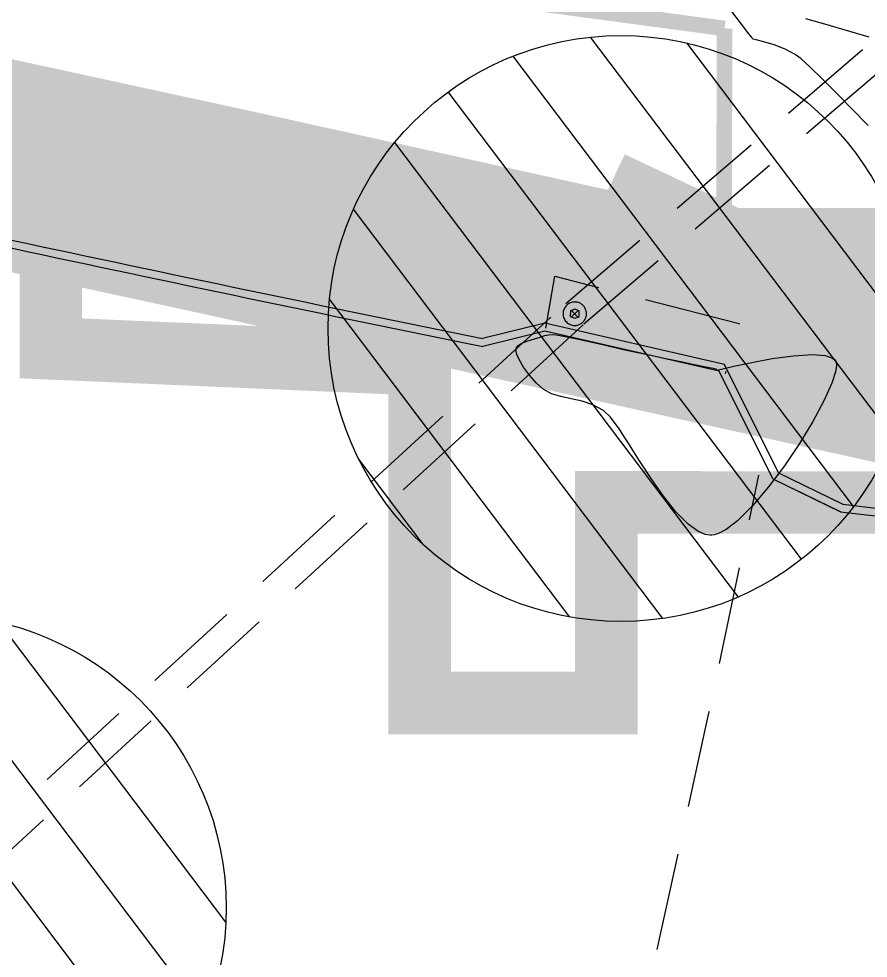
# Model space of a CAD drawing. Header units: feet. Extents: x 26064 to 27719, y 16802 to 28989.
# Drawn here: x 26190.4 to 26244.8, y 17973.6 to 18033.7 of the extents above; entities that cross this region are included whole.
import ezdxf

# ---------------------------------------------------------------- set-up
doc = ezdxf.new("R2010")
doc.units = ezdxf.units.FT
doc.header["$LTSCALE"] = 50
doc.header["$MEASUREMENT"] = 0
for name, pattern in [('DASHED', [0.75, 0.5, -0.25]), ('HIDDEN', [0.375, 0.25, -0.125]), ('HIDDEN2', [0.1875, 0.125, -0.0625]), ('HIDN25', [0.0938, 0.0625, -0.0313]), ('PHANTOM', [2.5, 1.25, -0.25, 0.25, -0.25, 0.25, -0.25])]:
    doc.linetypes.add(name, pattern=pattern)
for name, color, linetype in [('CONT-MNR', 55, 'HIDN25'), ('CURB-B-public', 4, 'Continuous'), ('CURB-F', 32, 'Continuous'), ('CURB-F-public', 32, 'Continuous'), ('DEMO-UTILITY', 1, 'Continuous'), ('EX INLET', 251, 'HIDDEN2'), ('EX-STORM DRAIN', 251, 'HIDDEN2'), ('INLET PROTECTION', 1, 'HIDDEN'), ('s-adjoiners', 1, 'PHANTOM'), ('SILT FENCE', 200, 'Continuous'), ('SILT_FENCE', 1, 'HIDDEN')]:
    doc.layers.add(name, color=color, linetype=linetype)

# ---------------------------------------------------------------- blocks, each defined once
blk = doc.blocks.new('SYM041')
at = {"layer": 'EX INLET', "flags": 128}
blk.add_lwpolyline([(0, -0.5, 1), (0, 0.5, 1), (0, -0.5)], format="xyb", dxfattribs=at)
for points in [[(0, -0.188), (0.188, -0.125), (0.188, 0.125), (0, 0.188), (-0.188, 0.125), (-0.188, -0.125), (0, -0.188)], [(0.125, -0.125), (-0.125, 0.125)], [(-0.125, -0.125), (0.125, 0.125)]]:
    blk.add_lwpolyline(points, dxfattribs=at)

msp = doc.modelspace()

# ---------------------------------------------------------------- hatches: boundary and pattern name
at = {"layer": 'INLET PROTECTION', "linetype": 'Continuous'}
h = msp.add_hatch(dxfattribs=at)
h.set_pattern_fill('ANSI31', scale=37.499998, angle=262.0889784, style=0)
h.set_pattern_definition([(307.088978, (50339.944, -5250.8293), (3.7392183, 2.82681806), [])])
edge = h.paths.add_edge_path()
edge.add_arc((26228.95577, 18013.89685), 18.75, 0, 360)
h = msp.add_hatch(dxfattribs=at)
h.set_pattern_fill('ANSI31', scale=37.499998, angle=262.0889784, style=0)
h.set_pattern_definition([(307.088978, (50295.9275, -5287.901), (3.7392183, 2.82681806), [])])
edge = h.paths.add_edge_path()
edge.add_arc((26184.93927, 17976.82524), 18.75, 0, 360)

# ---------------------------------------------------------------- linework, layer by layer
at = {"layer": 'CONT-MNR', "color": 7, "extrusion": (0.795621, 0.605795, 0)}
msp.add_line((26236.60809, 18033.45936, 617), (26235.83427, 18034.47565, 617), dxfattribs=at)
at = {"layer": 'CONT-MNR', "color": 7, "extrusion": (0.795782, 0.605583, 0)}
msp.add_line((26237.14247, 18032.75713, 617), (26236.60809, 18033.45936, 617), dxfattribs=at)
at = {"layer": 'CONT-MNR', "color": 7, "extrusion": (-0.274319, -0.961639, 0)}
msp.add_line((26241.85882, 18033.41329, 616), (26240.77643, 18033.72205, 616), dxfattribs=at)
at = {"layer": 'CONT-MNR', "color": 7, "extrusion": (-0.27769, -0.960671, 0)}
msp.add_line((26243.23333, 18033.01597, 616), (26241.85882, 18033.41329, 616), dxfattribs=at)
at = {"layer": 'CONT-MNR', "color": 7, "extrusion": (-0.284547, -0.958662, 0)}
msp.add_line((26244.82982, 18032.54211, 616), (26243.23333, 18033.01597, 616), dxfattribs=at)
at = {"layer": 'CONT-MNR', "color": 7, "extrusion": (0.795899, 0.605429, 0)}
msp.add_line((26237.3432, 18032.49325, 617), (26237.14247, 18032.75713, 617), dxfattribs=at)
at = {"layer": 'CONT-MNR', "color": 7}
for p, q in [((26237.37303, 18032.45162, 617), (26237.3432, 18032.49325, 617)), ((26237.59888, 18032.367, 617), (26237.40441, 18032.41211, 617)), ((26238.75151, 18032.04512, 617), (26238.08888, 18032.24316, 617)), ((26239.46386, 18031.77746, 617), (26238.75151, 18032.04512, 617)), ((26240.47569, 18031.14976, 617), (26240.10305, 18031.44471, 617)), ((26241.81681, 18029.89198, 617), (26241.05897, 18030.61999, 617)), ((26243.71174, 18027.98755, 617), (26242.71309, 18029.00231, 617)), ((26224.07563, 18013.44064, 617), (26224.34232, 18013.50097, 617)), ((26224.64704, 18013.52092, 617), (26224.94203, 18013.48021, 617)), ((26225.49038, 18013.37095, 617), (26226.23216, 18013.21002, 617)), ((26226.23216, 18013.21002, 617), (26227.10743, 18013.0143, 617)), ((26222.24136, 18012.56417, 617), (26222.24976, 18012.6104, 617)), ((26222.24429, 18012.45297, 617), (26222.24136, 18012.56417, 617)), ((26222.24976, 18012.6104, 617), (26222.27444, 18012.67302, 617)), ((26222.27444, 18012.67302, 617), (26222.36196, 18012.78813, 617)), ((26222.4379, 18011.90739, 617), (26222.29458, 18012.24509, 617)), ((26222.71945, 18011.42265, 617), (26222.4379, 18011.90739, 617)), ((26239.99015, 18012.15818, 617), (26241.21995, 18012.22898, 617)), ((26234.37611, 18011.4549, 617), (26234.85638, 18011.35395, 617)), ((26235.03841, 18011.31143, 617), (26235.04888, 18011.2949, 617)), ((26235.06854, 18011.26019, 617), (26235.08895, 18011.23, 617)), ((26235.39031, 18011.30346, 617), (26236.18486, 18011.48963, 617)), ((26224.49687, 18009.72259, 617), (26223.97767, 18010.01292, 617)), ((26225.10252, 18009.53723, 617), (26224.49687, 18009.72259, 617)), ((26227.8359, 18008.66097, 617), (26227.16131, 18009.01871, 617)), ((26241.94283, 18009.25922, 617), (26241.23193, 18007.94526, 617)), ((26229.45532, 18006.52133, 617), (26228.82783, 18007.47794, 617)), ((26230.14869, 18005.43072, 617), (26229.45532, 18006.52133, 617)), ((26230.89157, 18004.28817, 617), (26230.14869, 18005.43072, 617)), ((26239.41082, 18005.1118, 617), (26238.39694, 18003.75682, 617)), ((26232.46044, 18002.17543, 617), (26231.6676, 18003.17572, 617)), ((26233.25372, 18001.36934, 617), (26232.46044, 18002.17543, 617)), ((26234.9114, 18000.68381, 617), (26234.77616, 18000.66797, 617)), ((26235.20289, 18000.77046, 617), (26234.9114, 18000.68381, 617))]:
    msp.add_line(p, q, dxfattribs=at)
at = {"layer": 'CONT-MNR', "color": 7, "extrusion": (0.78305, 0.621958, 0)}
msp.add_line((26237.40441, 18032.41211, 617), (26237.37303, 18032.45162, 617), dxfattribs=at)
at = {"layer": 'CONT-MNR', "color": 7, "extrusion": (-0.245041, -0.969513, 0)}
msp.add_line((26238.08888, 18032.24316, 617), (26237.59888, 18032.367, 617), dxfattribs=at)
at = {"layer": 'CONT-MNR', "color": 7, "extrusion": (-0.461761, -0.887004, 0)}
msp.add_line((26240.10305, 18031.44471, 617), (26239.46386, 18031.77746, 617), dxfattribs=at)
at = {"layer": 'CONT-MNR', "color": 7, "extrusion": (-0.672331, -0.740251, 0)}
msp.add_line((26241.05897, 18030.61999, 617), (26240.47569, 18031.14976, 617), dxfattribs=at)
at = {"layer": 'CONT-MNR', "color": 7, "extrusion": (-0.704482, -0.709721, 0)}
msp.add_line((26242.71309, 18029.00231, 617), (26241.81681, 18029.89198, 617), dxfattribs=at)
at = {"layer": 'CONT-MNR', "color": 7, "extrusion": (0.719505, 0.694488, 0)}
msp.add_line((26244.77666, 18026.88427, 617), (26243.71174, 18027.98755, 617), dxfattribs=at)
at = {"layer": 'CONT-MNR', "color": 7, "extrusion": (0.400559, -0.916271, 0)}
msp.add_line((26222.56939, 18012.9372, 617), (26222.9343, 18013.09673, 617), dxfattribs=at)
at = {"layer": 'CONT-MNR', "color": 7, "extrusion": (-0.290743, 0.956801, 0)}
msp.add_line((26222.9343, 18013.09673, 617), (26223.41706, 18013.24342, 617), dxfattribs=at)
at = {"layer": 'CONT-MNR', "color": 7, "extrusion": (0.269498, -0.963001, 0)}
msp.add_line((26223.41706, 18013.24342, 617), (26223.7799, 18013.34496, 617), dxfattribs=at)
at = {"layer": 'CONT-MNR', "color": 7, "extrusion": (0.307801, -0.951451, 0)}
msp.add_line((26223.7799, 18013.34496, 617), (26224.07563, 18013.44064, 617), dxfattribs=at)
at = {"layer": 'CONT-MNR', "color": 7, "extrusion": (0.06535, -0.997862, 0)}
msp.add_line((26224.34232, 18013.50097, 617), (26224.64704, 18013.52092, 617), dxfattribs=at)
at = {"layer": 'CONT-MNR', "color": 7, "extrusion": (-0.195407, -0.980722, 0)}
msp.add_line((26224.94203, 18013.48021, 617), (26225.49038, 18013.37095, 617), dxfattribs=at)
at = {"layer": 'CONT-MNR', "color": 7, "extrusion": (-0.219669, -0.975574, 0)}
msp.add_line((26227.10743, 18013.0143, 617), (26228.05627, 18012.80065, 617), dxfattribs=at)
at = {"layer": 'CONT-MNR', "color": 7, "extrusion": (0.971965, 0.235125, 0)}
msp.add_line((26222.29458, 18012.24509, 617), (26222.24429, 18012.45297, 617), dxfattribs=at)
at = {"layer": 'CONT-MNR', "color": 7, "extrusion": (0.583574, -0.81206, 0)}
msp.add_line((26222.36196, 18012.78813, 617), (26222.56939, 18012.9372, 617), dxfattribs=at)
at = {"layer": 'CONT-MNR', "color": 7, "extrusion": (0.21772, 0.976011, 0)}
msp.add_line((26228.05627, 18012.80065, 617), (26229.01873, 18012.58595, 617), dxfattribs=at)
at = {"layer": 'CONT-MNR', "color": 7, "extrusion": (-0.212133, -0.977241, 0)}
msp.add_line((26229.01873, 18012.58595, 617), (26229.93489, 18012.38708, 617), dxfattribs=at)
at = {"layer": 'CONT-MNR', "color": 7, "extrusion": (-0.206817, -0.97838, 0)}
msp.add_line((26229.93489, 18012.38708, 617), (26230.85833, 18012.19188, 617), dxfattribs=at)
at = {"layer": 'CONT-MNR', "color": 7, "extrusion": (-0.205652, -0.978625, 0)}
msp.add_line((26230.85833, 18012.19188, 617), (26231.83521, 18011.98659, 617), dxfattribs=at)
at = {"layer": 'CONT-MNR', "color": 7, "extrusion": (-0.204982, -0.978766, 0)}
msp.add_line((26231.83521, 18011.98659, 617), (26232.79449, 18011.78569, 617), dxfattribs=at)
at = {"layer": 'CONT-MNR', "color": 7, "extrusion": (-0.204672, -0.978831, 0)}
msp.add_line((26232.79449, 18011.78569, 617), (26233.66514, 18011.60364, 617), dxfattribs=at)
at = {"layer": 'CONT-MNR', "color": 7, "extrusion": (0.18017, -0.983635, 0)}
msp.add_line((26237.31886, 18011.73188, 617), (26238.63854, 18011.9736, 617), dxfattribs=at)
at = {"layer": 'CONT-MNR', "color": 7, "extrusion": (0.135303, -0.990804, 0)}
msp.add_line((26238.63854, 18011.9736, 617), (26239.99015, 18012.15818, 617), dxfattribs=at)
at = {"layer": 'CONT-MNR', "color": 7, "extrusion": (-0.079606, -0.996826, 0)}
msp.add_line((26241.21995, 18012.22898, 617), (26242.01275, 18012.16567, 617), dxfattribs=at)
at = {"layer": 'CONT-MNR', "color": 7, "extrusion": (0.301572, 0.953443, 0)}
msp.add_line((26242.01275, 18012.16567, 617), (26242.44426, 18012.02919, 617), dxfattribs=at)
at = {"layer": 'CONT-MNR', "color": 7, "extrusion": (0.590515, 0.807026, 0)}
msp.add_line((26242.44426, 18012.02919, 617), (26242.63582, 18011.88902, 617), dxfattribs=at)
at = {"layer": 'CONT-MNR', "color": 7, "extrusion": (0.806207, 0.591634, 0)}
msp.add_line((26242.63582, 18011.88902, 617), (26242.69907, 18011.80283, 617), dxfattribs=at)
at = {"layer": 'CONT-MNR', "color": 7, "extrusion": (0.924868, 0.380288, 0)}
msp.add_line((26242.69907, 18011.80283, 617), (26242.72997, 18011.72768, 617), dxfattribs=at)
at = {"layer": 'CONT-MNR', "color": 7, "extrusion": (0.809726, 0.586808, 0)}
msp.add_line((26223.08861, 18010.91325, 617), (26222.71945, 18011.42265, 617), dxfattribs=at)
at = {"layer": 'CONT-MNR', "color": 7, "extrusion": (-0.204764, -0.978811, 0)}
msp.add_line((26233.66514, 18011.60364, 617), (26234.37611, 18011.4549, 617), dxfattribs=at)
at = {"layer": 'CONT-MNR', "color": 7, "extrusion": (-0.211858, -0.9773, 0)}
msp.add_line((26234.85638, 18011.35395, 617), (26235.0349, 18011.31525, 617), dxfattribs=at)
at = {"layer": 'CONT-MNR', "color": 7, "extrusion": (0.736427, 0.676516, 0)}
msp.add_line((26235.0349, 18011.31525, 617), (26235.03841, 18011.31143, 617), dxfattribs=at)
at = {"layer": 'CONT-MNR', "color": 7, "extrusion": (0.870141, 0.492803, 0)}
msp.add_line((26235.04888, 18011.2949, 617), (26235.06854, 18011.26019, 617), dxfattribs=at)
at = {"layer": 'CONT-MNR', "color": 7, "extrusion": (0.236829, -0.971551, 0)}
msp.add_line((26235.08895, 18011.23, 617), (26235.39031, 18011.30346, 617), dxfattribs=at)
at = {"layer": 'CONT-MNR', "color": 7, "extrusion": (0.208915, -0.977934, 0)}
msp.add_line((26236.18486, 18011.48963, 617), (26237.31886, 18011.73188, 617), dxfattribs=at)
at = {"layer": 'CONT-MNR', "color": 7, "extrusion": (0.989615, -0.143745, 0)}
msp.add_line((26242.75229, 18011.52902, 617), (26242.69288, 18011.11999, 617), dxfattribs=at)
at = {"layer": 'CONT-MNR', "color": 7, "extrusion": (0.993744, 0.111678, 0)}
msp.add_line((26242.72997, 18011.72768, 617), (26242.75229, 18011.52902, 617), dxfattribs=at)
at = {"layer": 'CONT-MNR', "color": 7, "extrusion": (0.74986, 0.661596, 0)}
msp.add_line((26223.51736, 18010.4273, 617), (26223.08861, 18010.91325, 617), dxfattribs=at)
at = {"layer": 'CONT-MNR', "color": 7, "extrusion": (0.950716, -0.310062, 0)}
msp.add_line((26242.69288, 18011.11999, 617), (26242.45643, 18010.39497, 617), dxfattribs=at)
at = {"layer": 'CONT-MNR', "color": 7, "extrusion": (0.669055, 0.743213, 0)}
msp.add_line((26223.97767, 18010.01292, 617), (26223.51736, 18010.4273, 617), dxfattribs=at)
at = {"layer": 'CONT-MNR', "color": 7, "extrusion": (0.911167, -0.412037, 0)}
msp.add_line((26242.45643, 18010.39497, 617), (26241.94283, 18009.25922, 617), dxfattribs=at)
at = {"layer": 'CONT-MNR', "color": 7, "extrusion": (-0.205644, -0.978627, 0)}
msp.add_line((26225.76693, 18009.39762, 617), (26225.10252, 18009.53723, 617), dxfattribs=at)
at = {"layer": 'CONT-MNR', "color": 7, "extrusion": (-0.214984, -0.976617, 0)}
msp.add_line((26226.46243, 18009.24452, 617), (26225.76693, 18009.39762, 617), dxfattribs=at)
at = {"layer": 'CONT-MNR', "color": 7, "extrusion": (-0.307448, -0.951565, 0)}
msp.add_line((26227.16131, 18009.01871, 617), (26226.46243, 18009.24452, 617), dxfattribs=at)
at = {"layer": 'CONT-MNR', "color": 7, "extrusion": (-0.703754, -0.710443, 0)}
msp.add_line((26228.28257, 18008.2185, 617), (26227.8359, 18008.66097, 617), dxfattribs=at)
at = {"layer": 'CONT-MNR', "color": 7, "extrusion": (0.805272, 0.592905, 0)}
msp.add_line((26228.82783, 18007.47794, 617), (26228.28257, 18008.2185, 617), dxfattribs=at)
at = {"layer": 'CONT-MNR', "color": 7, "extrusion": (0.853698, -0.520768, 0)}
msp.add_line((26241.23193, 18007.94526, 617), (26240.37187, 18006.53537, 617), dxfattribs=at)
at = {"layer": 'CONT-MNR', "color": 7, "extrusion": (0.828811, -0.559528, 0)}
msp.add_line((26240.37187, 18006.53537, 617), (26239.41082, 18005.1118, 617), dxfattribs=at)
at = {"layer": 'CONT-MNR', "color": 7, "extrusion": (0.820158, 0.572137, 0)}
msp.add_line((26231.6676, 18003.17572, 617), (26230.89157, 18004.28817, 617), dxfattribs=at)
at = {"layer": 'CONT-MNR', "color": 7, "extrusion": (0.763486, -0.645824, 0)}
msp.add_line((26238.39694, 18003.75682, 617), (26237.37837, 18002.55268, 617), dxfattribs=at)
at = {"layer": 'CONT-MNR', "color": 7, "extrusion": (-0.70563, 0.708581, 0)}
msp.add_line((26237.37837, 18002.55268, 617), (26236.40328, 18001.58165, 617), dxfattribs=at)
at = {"layer": 'CONT-MNR', "color": 7, "extrusion": (0.611529, -0.791222, 0)}
msp.add_line((26236.40328, 18001.58165, 617), (26235.68688, 18001.02794, 617), dxfattribs=at)
at = {"layer": 'CONT-MNR', "color": 7, "extrusion": (0.584877, 0.811122, 0)}
msp.add_line((26233.87766, 18000.91943, 617), (26233.25372, 18001.36934, 617), dxfattribs=at)
at = {"layer": 'CONT-MNR', "color": 7, "extrusion": (-0.469679, 0.882838, 0)}
msp.add_line((26235.68688, 18001.02794, 617), (26235.20289, 18000.77046, 617), dxfattribs=at)
at = {"layer": 'CONT-MNR', "color": 7, "extrusion": (0.394947, 0.918704, 0)}
msp.add_line((26234.3339, 18000.72329, 617), (26233.87766, 18000.91943, 617), dxfattribs=at)
at = {"layer": 'CONT-MNR', "color": 7, "extrusion": (-0.177908, -0.984047, 0)}
msp.add_line((26234.63051, 18000.66967, 617), (26234.3339, 18000.72329, 617), dxfattribs=at)
at = {"layer": 'CONT-MNR', "color": 7, "extrusion": (-0.011699, -0.999932, 0)}
msp.add_line((26234.77616, 18000.66797, 617), (26234.63051, 18000.66967, 617), dxfattribs=at)
at = {"layer": 'CURB-B-public', "color": 7}
for p, q in [((26224.08208, 18014.23925), (26220.09164, 18013.25262)), ((26235.57992, 18011.59587), (26224.08208, 18014.23925)), ((26239.03655, 18004.65593), (26235.57992, 18011.59587)), ((26239.03655, 18004.65593), (26243.15517, 18002.64591)), ((26243.15517, 18002.64591), (26250.4613, 18001.80134))]:
    msp.add_line(p, q, dxfattribs=at)
msp.add_arc((26869.66807, 21193.42157), 3245.8318, 257.37261244, 258.45565293, dxfattribs=at)
at = {"layer": 'CURB-F', "color": 7}
msp.add_line((26243.01276, 18002.15904), (26239.97858, 18003.63982), dxfattribs=at)
at = {"layer": 'CURB-F-public', "color": 7}
for p, q in [((26224.0863, 18013.72523), (26220.10212, 18012.74016)), ((26235.23767, 18011.16151), (26224.0863, 18013.72523)), ((26238.66468, 18004.28104), (26235.23767, 18011.16151)), ((26238.66468, 18004.28104), (26243.01276, 18002.15904)), ((26243.01276, 18002.15904), (26250.45945, 18001.29823))]:
    msp.add_line(p, q, dxfattribs=at)
msp.add_arc((26869.66807, 21193.42157), 3246.3318, 257.37261244, 258.45764432, dxfattribs=at)
at = {"layer": 'DEMO-UTILITY', "color": 1, "linetype": 'DASHED', "const_width": 4}
msp.add_lwpolyline([(26748.26576, 18022.94146), (26393.41176, 18022.94146), (26393.41176, 18028.03829), (26362.87467, 18028.23359), (26360.67944, 18051.66064), (26323.47591, 18052.00709), (26322.89821, 18027.59018), (26284.58256, 18027.59018), (26284.58256, 18019.53126), (26192.46408, 18019.70149), (26192.46408, 18012.62755), (26216.06693, 18011.60481), (26216.06693, 17989.92853), (26228.01774, 17989.92853), (26228.01774, 18002.7714), (26250.46481, 18002.75787), (26250.34067, 17968.97962), (26223.03862, 17959.76302), (26223.03862, 17942.73845), (26250.28265, 17953.19357), (26248.70065, 17522.7369)], dxfattribs=at)
at = {"layer": 'EX INLET', "color": 7, "flags": 128}
msp.add_lwpolyline([(26224.13547, 18013.91464), (26224.71964, 18017.23928), (26236.52102, 18014.22784), (26235.62775, 18010.99638)], dxfattribs=at)
at = {"layer": 'EX-STORM DRAIN', "color": 7}
for p, q in [((26225.41507, 18015.50083), (26286.07321, 18067.36381)), ((26225.41507, 18015.50083), (26286.07321, 18067.36381)), ((26226.57566, 18014.19069), (26287.21045, 18066.03371)), ((26226.57566, 18014.19069), (26287.21045, 18066.03371)), ((26185.31333, 17978.70014), (26225.41507, 18015.50083)), ((26185.31333, 17978.70014), (26225.41507, 18015.50083)), ((26187.38249, 17978.22378), (26226.57566, 18014.19069)), ((26187.38249, 17978.22378), (26226.57566, 18014.19069))]:
    msp.add_line(p, q, dxfattribs=at)
at = {"layer": 'EX-STORM DRAIN', "color": 7, "flags": 128}
msp.add_lwpolyline([(26231.26947, 17974.14407), (26234.56423, 17989.19316), (26237.77165, 18004.50319)], dxfattribs=at)
msp.add_lwpolyline([(26231.26947, 17974.14407), (26234.56423, 17989.19316), (26237.77165, 18004.50319)], dxfattribs=at)
at = {"layer": 'INLET PROTECTION', "color": 7, "linetype": 'Continuous'}
for centre in [(26228.95577, 18013.89685), (26184.93927, 17976.82524)]:
    msp.add_circle(centre, 18.75, dxfattribs=at)
at = {"layer": 's-adjoiners', "color": 7, "const_width": 1}
msp.add_lwpolyline([(26176.21955, 18043.00829, 0.02378818), (26235.58865, 18033.10141)], format="xyb", dxfattribs=at)
for points in [[(26235.54213, 18019.70149), (26235.58865, 18033.10141)], [(26458.23079, 18018.92848), (26235.54213, 18019.70149)]]:
    msp.add_lwpolyline(points, dxfattribs=at)
at = {"layer": 'SILT FENCE', "linetype": 'Continuous', "const_width": 10, "flags": 128}
msp.add_lwpolyline([(27571.18993, 17113.92892), (27571.18993, 17648.08742), (27565.85877, 17658.64102), (27561.96805, 17673.0828), (27561.96805, 17792.50513), (27529.07287, 17872.54221), (27515.83663, 17965.7443), (27485.76855, 17981.4147), (26810.18741, 17983.35403), (26801.24797, 17983.84578), (26736.9852, 17997.16402), (26717.6278, 17998.68722), (26707.45353, 17998.94141), (26541.31565, 17998.97573), (26439.41486, 17996.83872), (26373.56271, 17989.8501), (26343.25903, 17981.11433), (26323.44511, 17981.69672), (26251.9082, 18008.79492), (26227.05969, 18020.52676)], dxfattribs=at)
at = {"layer": 'SILT_FENCE', "color": 3, "linetype": 'Continuous', "flags": 128}
msp.add_lwpolyline([(26097.9364, 18044.0899, 13.33333, 13.33333, 0), (26160.73597, 18030.65615, 13.33333, 13.33333, 0), (26203.8759, 18021.29541, 13.33333, 13.33333, 0), (26250.44337, 18011.00838, 13.33333, 13.33333, 0), (27572.16596, 18007.42643, 13.33, 13.33, 0)], format="xyseb", dxfattribs=at)

# ---------------------------------------------------------------- block references
at = {"layer": 'EX INLET', "color": 7, "xscale": 1.500204166398124, "yscale": 1.500204166397452, "zscale": 1.500204166515, "rotation": 359.4130545240279}
msp.add_blockref('SYM041', (26225.99536, 18014.84576, 617.47403), dxfattribs=at)

doc.saveas('drawing.dxf')
